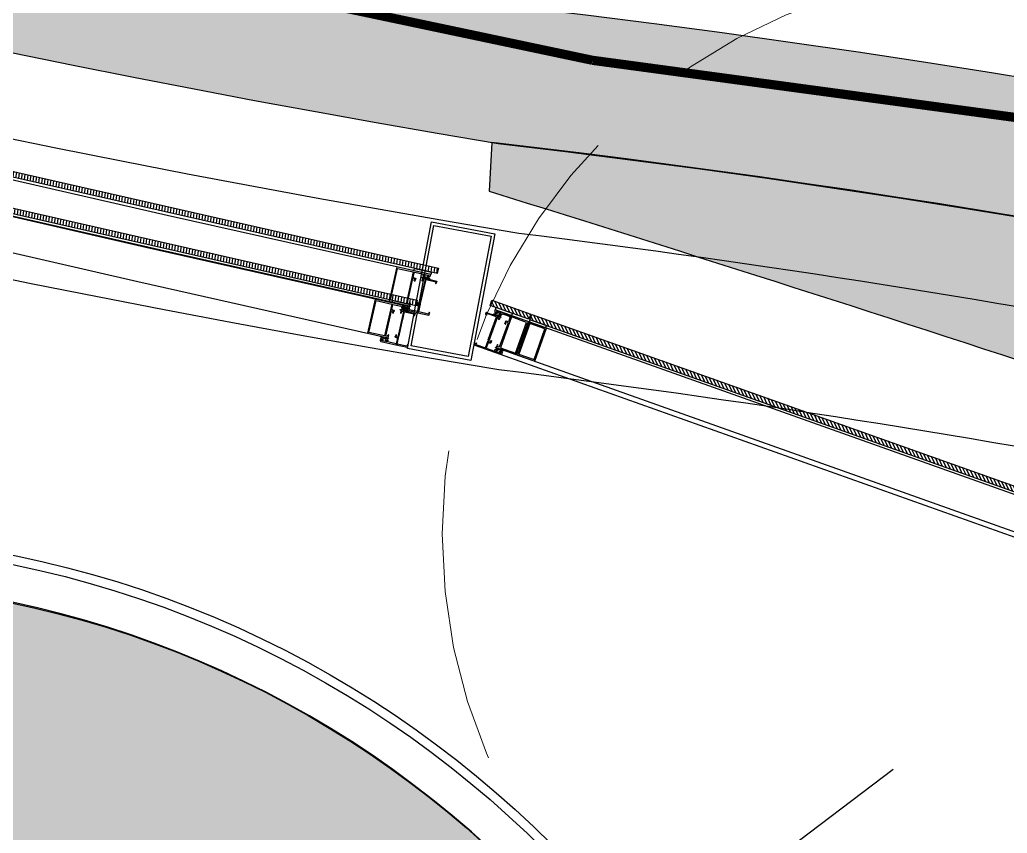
# Model space of a CAD drawing. Header units: millimetres. Extents: x 837300 to 838100, y 1173100 to 1173878.
# Drawn here: x 837878.85 to 837879.922, y 1173325.313 to 1173326.196 of the extents above; entities that cross this region are included whole.
import ezdxf

# ---------------------------------------------------------------- set-up
doc = ezdxf.new("R2010")
doc.units = ezdxf.units.MM
for name, pattern in [('HIDDEN', [0.375, 0.25, -0.125]), ('KCIG-AP-DW-XR-VENTANERIA$0$HIDDEN', [0.375, 0.25, -0.125]), ('OLD-ANT-PLANTAS PROPUESTAS$0$KCIG-XR-ESTRUCTURA$0$PHANTOM2', [1.25, 0.625, -0.125, 0.125, -0.125, 0.125, -0.125])]:
    doc.linetypes.add(name, pattern=pattern)
for name, color, linetype in [('EE-CARPETA 51', 250, 'HIDDEN'), ('INT_REVESTIMIENTO', 1, 'Continuous'), ('KCIG-AP-DW-XR-VENTANERIA$0$A-A PERFIL ESTRUCTURAL VENTANERIA', 1, 'Continuous'), ('OLD-ANT-PLANTAS PROPUESTAS$0$A-BORDE DE LOSA PERFIL IPE', 2, 'Continuous'), ('OLD-ANT-PLANTAS PROPUESTAS$0$A-ESTRUCTURA', 5, 'Continuous'), ('OLD-ANT-PLANTAS PROPUESTAS$0$A-FONDO_250', 250, 'Continuous'), ('OLD-ANT-PLANTAS PROPUESTAS$0$A-FONDO_253', 253, 'Continuous'), ('OLD-ANT-PLANTAS PROPUESTAS$0$KCIG-AP-DW-XR-VENTANERIA$0$A-A BORDILLO', 1, 'Continuous'), ('OLD-ANT-PLANTAS PROPUESTAS$0$KCIG-XR-ESTRUCTURA$0$A-estructura', 5, 'Continuous'), ('OLD-ANT-PLANTAS PROPUESTAS$0$KCIG-XR-ESTRUCTURA$0$A-FONDO_250', 250, 'Continuous'), ('OLD-ANT-PLANTAS PROPUESTAS$0$KCIG-XR-ESTRUCTURA$0$ES-COLUMNA', 6, 'Continuous'), ('OLD-ANT-PLANTAS PROPUESTAS$0$KCIG-XR-ESTRUCTURA$0$G-LINEA DE EJE', 1, 'OLD-ANT-PLANTAS PROPUESTAS$0$KCIG-XR-ESTRUCTURA$0$PHANTOM2')]:
    doc.layers.add(name, color=color, linetype=linetype)
pattern_1 = [(37.10164, (835528.1, 1174906.6355), (-4.213567, 5.571003), [5.08, -1.905]), (127.10164, (835528.1, 1174906.6355), (-5.571003, -4.213567), [5.08, -1.905])]
pattern_2 = [(360, (-849.747, 1687.621), (9e-16, 6.985), [5.08, -1.905]), (90, (-849.747, 1687.621), (-6.985, 9e-16), [5.08, -1.905])]
pattern_3 = [(360, (-849.822, 1688.314), (2e-15, 6.985), [5.08, -1.905]), (90, (-849.822, 1688.314), (-6.985, 2e-15), [5.08, -1.905])]

# ---------------------------------------------------------------- blocks, each defined once
blk = doc.blocks.new('OLD-ANT-PLANTAS PROPUESTAS$0$KCIG-XR-ESTRUCTURA$0$col 2')
at = {"layer": 'OLD-ANT-PLANTAS PROPUESTAS$0$KCIG-XR-ESTRUCTURA$0$A-FONDO_250'}
h = blk.add_hatch(color=256, dxfattribs=at)
h.dxf.hatch_style = 1
edge = h.paths.add_edge_path()
edge.add_arc((-0.0048, 0.0004), 1.1, 180, 360)
edge.add_arc((-0.0048, 0.0004), 1.1, 0, 180)
edge = h.paths.add_edge_path(flags=16)
edge.add_arc((-0.0048, 0.0004), 0.8, 180, 360, ccw=False)
edge.add_arc((-0.0048, 0.0004), 0.8, 0, 180, ccw=False)
at = {"layer": 'OLD-ANT-PLANTAS PROPUESTAS$0$KCIG-XR-ESTRUCTURA$0$ES-COLUMNA'}
blk.add_lwpolyline([(-1.1048, 0.0004, 1), (1.0952, 0.0004, 1)], format="xyb", close=True, dxfattribs=at)
at = {"layer": 'OLD-ANT-PLANTAS PROPUESTAS$0$KCIG-XR-ESTRUCTURA$0$G-LINEA DE EJE', "ltscale": 2}
blk.add_lwpolyline([(-2.771, 0.0004), (2.7614, 0.0004)], dxfattribs=at)
blk = doc.blocks.new('OLD-ANT-PLANTAS PROPUESTAS$0$EST P2')
at = {"layer": 'OLD-ANT-PLANTAS PROPUESTAS$0$KCIG-XR-ESTRUCTURA$0$A-estructura'}
blk.add_blockref('OLD-ANT-PLANTAS PROPUESTAS$0$KCIG-XR-ESTRUCTURA$0$col 2', (2059.2315, -1448.5734), dxfattribs=at)
blk = doc.blocks.new('KCIG-AP-DW-XR-VENTANERIA$0$A-VENT PERFIL EST')
h = blk.add_hatch()
h.set_pattern_fill('ANGLE', color=255, angle=-37.1016)
h.set_pattern_definition(pattern_2)
h.paths.add_polyline_path([(-0.035, 0.14), (0.035, 0.14), (0.035, 0), (-0.035, 0)])
h = blk.add_hatch()
h.set_pattern_fill('ANGLE', color=251, angle=-37.1016)
h.set_pattern_definition(pattern_2)
h.paths.add_polyline_path([(-0.0315, 0.1365), (0.0315, 0.1365), (0.0315, 0.0035), (-0.0315, 0.0035)], flags=16)
h.paths.add_polyline_path([(-0.035, 0.14), (0.035, 0.14), (0.035, 0), (-0.035, 0)])
at = {"layer": 'KCIG-AP-DW-XR-VENTANERIA$0$A-A PERFIL ESTRUCTURAL VENTANERIA'}
for points in [[(-0.035, 0.14), (0.035, 0.14), (0.035, 0), (-0.035, 0)], [(-0.0315, 0.1365), (0.0315, 0.1365), (0.0315, 0.0035), (-0.0315, 0.0035)]]:
    blk.add_lwpolyline(points, close=True, dxfattribs=at)
blk = doc.blocks.new('KCIG-AP-DW-XR-VENTANERIA$0$A-VENT MOD VIDRIO 02')
h = blk.add_hatch()
h.set_pattern_fill('ANGLE', color=255, angle=-37.1016)
h.set_pattern_definition(pattern_3)
edge = h.paths.add_edge_path()
edge.add_line((0.0122, -0.01), (0.0119, -0.0103))
edge.add_line((0.0119, -0.0103), (0.0119, -0.0277))
edge.add_line((0.0119, -0.0277), (0.0122, -0.028))
edge.add_line((0.0122, -0.028), (0.0119, -0.0283))
edge.add_line((0.0119, -0.0283), (0.0119, -0.0369))
edge.add_line((0.0119, -0.0369), (0.001, -0.0369))
edge.add_line((0.001, -0.0369), (0.001, -0.035))
edge.add_line((0.001, -0.035), (0, -0.0357))
edge.add_line((0, -0.0357), (0, -0.0375))
edge.add_arc((0.0005, -0.0375), 0.0005, 180, 270)
edge.add_line((0.0005, -0.038), (0.015, -0.038))
edge.add_arc((0.015, -0.037), 0.001, 270, 360)
edge.add_line((0.016, -0.037), (0.016, -0.0347))
edge.add_line((0.016, -0.0347), (0.015, -0.0353))
edge.add_line((0.015, -0.0353), (0.015, -0.037))
edge.add_line((0.015, -0.037), (0.013, -0.037))
edge.add_line((0.013, -0.037), (0.013, -0.0085))
edge.add_line((0.013, -0.0085), (0.0148, -0.0085))
edge.add_line((0.0148, -0.0085), (0.0148, -0.0103))
edge.add_arc((0.0152, -0.0103), 0.0004, 180, 270)
edge.add_line((0.0152, -0.0107), (0.0154, -0.0107))
edge.add_arc((0.0154, -0.0103), 0.0004, 270, 360)
edge.add_line((0.0158, -0.0103), (0.0158, -0.0085))
edge.add_arc((0.0148, -0.0085), 0.001, 360, 450)
edge.add_line((0.0148, -0.0075), (0.013, -0.0075))
edge.add_line((0.013, -0.0075), (0.013, -0.0011))
edge.add_line((0.013, -0.0011), (0.0225, -0.0011))
edge.add_line((0.0225, -0.0011), (0.0225, -0.0025))
edge.add_arc((0.0235, -0.0025), 0.001, 180, 270)
edge.add_line((0.0235, -0.0035), (0.0251, -0.0035))
edge.add_line((0.0251, -0.0035), (0.0251, -0.0025))
edge.add_line((0.0251, -0.0025), (0.0235, -0.0025))
edge.add_line((0.0235, -0.0025), (0.0235, -0.0011))
edge.add_line((0.0235, -0.0011), (0.0298, -0.0011))
edge.add_line((0.0298, -0.0011), (0.0298, -0.0025))
edge.add_line((0.0298, -0.0025), (0.0281, -0.0025))
edge.add_line((0.0281, -0.0025), (0.0281, -0.0035))
edge.add_line((0.0281, -0.0035), (0.0298, -0.0035))
edge.add_arc((0.0298, -0.0025), 0.001, 270, 360)
edge.add_line((0.0308, -0.0025), (0.0308, -0.001))
edge.add_arc((0.0298, -0.001), 0.001, 0, 90)
edge.add_line((0.0298, 0), (0.0133, 0))
edge.add_line((0.0133, 0), (0.013, -0.0003))
edge.add_line((0.013, -0.0003), (0.0127, 0))
edge.add_line((0.0127, 0), (0.0005, 0))
edge.add_arc((0.0005, -0.0005), 0.0005, 90, 180)
edge.add_line((0, -0.0005), (0, -0.0023))
edge.add_line((0, -0.0023), (0.001, -0.003))
edge.add_line((0.001, -0.003), (0.001, -0.0011))
edge.add_line((0.001, -0.0011), (0.0119, -0.0011))
edge.add_line((0.0119, -0.0011), (0.0119, -0.0097))
edge.add_line((0.0119, -0.0097), (0.0122, -0.01))
h = blk.add_hatch()
h.set_pattern_fill('ANGLE', color=255, angle=-37.1016)
h.set_pattern_definition([(360, (-849.7815, 1686.802), (9e-16, 6.985), [5.08, -1.905]), (90, (-849.7815, 1686.802), (-6.985, 9e-16), [5.08, -1.905])])
h.paths.add_polyline_path([(0.008, -0.0434), (0.027, -0.0434), (0.027, -0.0461), (0.008, -0.0461)])
edge = h.paths.add_edge_path()
edge.add_line((0.0145, -0.0414), (0.0145, -0.0421))
edge.add_line((0.0145, -0.0421), (0.0105, -0.0421))
edge.add_line((0.0105, -0.0421), (0.0105, -0.0414))
edge.add_line((0.0105, -0.0414), (0.0108, -0.0414))
edge.add_arc((0.0106, -0.0406), 0.000773, 288.4465, 410.8489)
edge.add_arc((0.0074, -0.0437), 0.00517, 44.735, 81.8415)
edge.add_arc((0.0082, -0.0383), 0.000248, 90, 256.2568, ccw=False)
edge.add_arc((0.0089, -0.0439), 0.00591, 51.8359, 96.6052, ccw=False)
edge.add_arc((0.0162, -0.0439), 0.00591, 83.3948, 128.1641, ccw=False)
edge.add_arc((0.0168, -0.0383), 0.000248, -76.2569, 90, ccw=False)
edge.add_arc((0.0176, -0.0437), 0.00519, 98.2241, 135.1993)
edge.add_arc((0.0144, -0.0406), 0.000769, 128.6335, 252.0712)
edge.add_line((0.0142, -0.0414), (0.0145, -0.0414))
edge.add_line((0.0145, -0.0414), (0.0142, -0.0414))
edge.add_line((0.0142, -0.0414), (0.0145, -0.0414))
edge = h.paths.add_edge_path()
edge.add_line((0.0246, -0.0018), (0.0246, -0.0011))
edge.add_line((0.0246, -0.0011), (0.0287, -0.0011))
edge.add_line((0.0287, -0.0011), (0.0287, -0.0018))
edge.add_line((0.0287, -0.0018), (0.0283, -0.0018))
edge.add_arc((0.0286, -0.0025), 0.000773, 108.4465, 230.8489)
edge.add_arc((0.0318, 0.0005), 0.00517, 224.735, 261.8415)
edge.add_arc((0.031, -0.0048), 0.000248, -90, 76.2568, ccw=False)
edge.add_arc((0.0303, 0.0008), 0.00591, 231.8359, 276.6051, ccw=False)
edge.add_arc((0.023, 0.0008), 0.00591, 263.3948, 308.1641, ccw=False)
edge.add_arc((0.0223, -0.0048), 0.000248, 103.7432, 270.0001, ccw=False)
edge.add_arc((0.0215, 0.0005), 0.00519, 278.2241, 315.1993)
edge.add_arc((0.0247, -0.0025), 0.000769, 308.6335, 432.0712)
edge.add_line((0.025, -0.0018), (0.0246, -0.0018))
edge.add_line((0.0246, -0.0018), (0.025, -0.0018))
edge.add_line((0.025, -0.0018), (0.0246, -0.0018))
h.paths.add_polyline_path([(0.0473, -0.0434), (0.0663, -0.0434), (0.0663, -0.0461), (0.0473, -0.0461)])
h = blk.add_hatch()
h.set_pattern_fill('ANGLE', color=255, angle=-37.1016)
h.set_pattern_definition(pattern_3)
edge = h.paths.add_edge_path()
edge.add_line((1.1998, -0.0054), (1.1998, -0.0087))
edge.add_line((1.1998, -0.0087), (1.1984, -0.0078))
edge.add_line((1.1984, -0.0078), (1.1984, -0.0067))
edge.add_line((1.1984, -0.0067), (1.1968, -0.0067))
edge.add_line((1.1968, -0.0067), (1.1968, -0.0349))
edge.add_line((1.1968, -0.0349), (1.1986, -0.0349))
edge.add_line((1.1986, -0.0349), (1.1986, -0.0331))
edge.add_arc((1.199, -0.0331), 0.0004, 90, 180, ccw=False)
edge.add_line((1.199, -0.0327), (1.1994, -0.0327))
edge.add_arc((1.1994, -0.0331), 0.0004, 0, 90, ccw=False)
edge.add_line((1.1998, -0.0331), (1.1998, -0.0354))
edge.add_arc((1.199, -0.0354), 0.0008, 270, 360, ccw=False)
edge.add_line((1.199, -0.0362), (1.1968, -0.0362))
edge.add_line((1.1968, -0.0362), (1.1968, -0.0421))
edge.add_line((1.1968, -0.0421), (1.2059, -0.0421))
edge.add_line((1.2059, -0.0421), (1.2071, -0.0402))
edge.add_line((1.2071, -0.0402), (1.2085, -0.0402))
edge.add_line((1.2085, -0.0402), (1.2073, -0.0421))
edge.add_line((1.2073, -0.0421), (1.2134, -0.0421))
edge.add_line((1.2134, -0.0421), (1.2121, -0.0402))
edge.add_line((1.2121, -0.0402), (1.2136, -0.0402))
edge.add_line((1.2136, -0.0402), (1.2148, -0.0421))
edge.add_line((1.2148, -0.0421), (1.2148, -0.0434))
edge.add_line((1.2148, -0.0434), (0.008, -0.0434))
edge.add_line((0.008, -0.0434), (0.008, -0.0421))
edge.add_line((0.008, -0.0421), (0.0093, -0.0402))
edge.add_line((0.0093, -0.0402), (0.0107, -0.0402))
edge.add_line((0.0107, -0.0402), (0.0095, -0.0421))
edge.add_line((0.0095, -0.0421), (0.0156, -0.0421))
edge.add_line((0.0156, -0.0421), (0.0143, -0.0402))
edge.add_line((0.0143, -0.0402), (0.0157, -0.0402))
edge.add_line((0.0157, -0.0402), (0.017, -0.0421))
edge.add_line((0.017, -0.0421), (0.026, -0.0421))
edge.add_line((0.026, -0.0421), (0.026, -0.0362))
edge.add_line((0.026, -0.0362), (0.0238, -0.0362))
edge.add_arc((0.0238, -0.0354), 0.0008, 180, 270, ccw=False)
edge.add_line((0.023, -0.0354), (0.023, -0.0331))
edge.add_arc((0.0234, -0.0331), 0.0004, 90, 180, ccw=False)
edge.add_line((0.0234, -0.0327), (0.0238, -0.0327))
edge.add_arc((0.0238, -0.0331), 0.0004, -0.0001, 89.9999, ccw=False)
edge.add_line((0.0242, -0.0331), (0.0242, -0.0349))
edge.add_line((0.0242, -0.0349), (0.026, -0.0349))
edge.add_line((0.026, -0.0349), (0.026, -0.0067))
edge.add_line((0.026, -0.0067), (0.0244, -0.0067))
edge.add_line((0.0244, -0.0067), (0.0244, -0.0078))
edge.add_line((0.0244, -0.0078), (0.023, -0.0087))
edge.add_line((0.023, -0.0087), (0.023, -0.0054))
edge.add_line((0.023, -0.0054), (1.1998, -0.0054))
h = blk.add_hatch()
h.set_pattern_fill('ANSI31', color=251, scale=0.001, angle=-37.1016)
h.set_pattern_definition([(45, (-849.7815183, 1686.802251), (-0.0022450640303, 0.0022450640303), [])])
h.paths.add_polyline_path([(0.0473, -0.0461), (0.0473, -0.0521), (1.1755, -0.0521), (1.1755, -0.0461)])
h.paths.add_polyline_path([(1.2214, -0.0521), (1.1768, -0.0521), (1.1768, -0.0461), (1.2214, -0.0461)])
h.paths.add_polyline_path([(0.0014, -0.0521), (0.046, -0.0521), (0.046, -0.0461), (0.0014, -0.0461)])
at = {"color": 2}
blk.add_lwpolyline([(0.0122, -0.01), (0.0119, -0.0103), (0.0119, -0.0277), (0.0122, -0.028), (0.0119, -0.0283), (0.0119, -0.0369), (0.001, -0.0369), (0.001, -0.035), (0, -0.0357), (0, -0.0375, 0.414214), (0.0005, -0.038), (0.015, -0.038, 0.414214), (0.016, -0.037), (0.016, -0.0347), (0.015, -0.0353), (0.015, -0.037), (0.013, -0.037), (0.013, -0.0085), (0.0148, -0.0085), (0.0148, -0.0103, 0.414214), (0.0152, -0.0107), (0.0154, -0.0107, 0.414214), (0.0158, -0.0103), (0.0158, -0.0085, 0.414214), (0.0148, -0.0075), (0.013, -0.0075), (0.013, -0.0011), (0.0225, -0.0011), (0.0225, -0.0025, 0.414214), (0.0235, -0.0035), (0.0251, -0.0035), (0.0251, -0.0025), (0.0235, -0.0025), (0.0235, -0.0011), (0.0298, -0.0011), (0.0298, -0.0025), (0.0281, -0.0025), (0.0281, -0.0035), (0.0298, -0.0035, 0.414214), (0.0308, -0.0025), (0.0308, -0.001, 0.414214), (0.0298, 0), (0.0133, 0), (0.013, -0.0003), (0.0127, 0), (0.0005, 0, 0.414214), (0, -0.0005), (0, -0.0023), (0.001, -0.003), (0.001, -0.0011), (0.0119, -0.0011), (0.0119, -0.0097)], format="xyb", close=True, dxfattribs=at)
blk.add_lwpolyline([(1.1998, -0.0054), (1.1998, -0.0087), (1.1984, -0.0078), (1.1984, -0.0067), (1.1968, -0.0067), (1.1968, -0.0349), (1.1986, -0.0349), (1.1986, -0.0331, -0.414213), (1.199, -0.0327), (1.1994, -0.0327, -0.414214), (1.1998, -0.0331), (1.1998, -0.0354, -0.414214), (1.199, -0.0362), (1.1968, -0.0362), (1.1968, -0.0421), (1.2059, -0.0421), (1.2071, -0.0402), (1.2085, -0.0402), (1.2073, -0.0421), (1.2134, -0.0421), (1.2121, -0.0402), (1.2136, -0.0402), (1.2148, -0.0421), (1.2148, -0.0434), (0.008, -0.0434), (0.008, -0.0421), (0.0093, -0.0402), (0.0107, -0.0402), (0.0095, -0.0421), (0.0156, -0.0421), (0.0143, -0.0402), (0.0157, -0.0402), (0.017, -0.0421), (0.026, -0.0421), (0.026, -0.0362), (0.0238, -0.0362, -0.414214), (0.023, -0.0354), (0.023, -0.0331, -0.414214), (0.0234, -0.0327), (0.0238, -0.0327, -0.414213), (0.0242, -0.0331), (0.0242, -0.0349), (0.026, -0.0349), (0.026, -0.0067), (0.0244, -0.0067), (0.0244, -0.0078), (0.023, -0.0087), (0.023, -0.0054), (1.1998, -0.0054)], format="xyb", dxfattribs=at)
at = {"color": 253}
for points in [[(0.0246, -0.0018), (0.0246, -0.0011), (0.0287, -0.0011), (0.0287, -0.0018), (0.0283, -0.0018, 0.591413), (0.0281, -0.0031, 0.163337), (0.031, -0.0046, -0.886725), (0.031, -0.0051, -0.197866), (0.0267, -0.0039, -0.197866), (0.0223, -0.0051, -0.886725), (0.0223, -0.0046, 0.162749), (0.0252, -0.0031, 0.597526), (0.025, -0.0018), (0.0246, -0.0018), (0.025, -0.0018)], [(0.0145, -0.0414), (0.0145, -0.0421), (0.0105, -0.0421), (0.0105, -0.0414), (0.0108, -0.0414, 0.591413), (0.0111, -0.04, 0.163337), (0.0081, -0.0386, -0.886725), (0.0082, -0.0381, -0.197866), (0.0125, -0.0393, -0.197866), (0.0168, -0.0381, -0.886725), (0.0169, -0.0386, 0.162749), (0.014, -0.04, 0.597526), (0.0142, -0.0414), (0.0145, -0.0414), (0.0142, -0.0414)]]:
    blk.add_lwpolyline(points, format="xyb", close=True, dxfattribs=at)
at = {"color": 2}
for points in [[(0.0447, -0.0421), (0.0273, -0.0421), (0.0273, -0.0067), (0.0447, -0.0067)], [(0.0673, -0.0434), (0.0473, -0.0434), (0.0473, -0.0054), (0.0673, -0.0054)], [(0.066, -0.0421), (0.0486, -0.0421), (0.0486, -0.0067), (0.066, -0.0067)]]:
    blk.add_lwpolyline(points, close=True, dxfattribs=at)
blk.add_lwpolyline([(0.046, -0.0434), (0.046, -0.0054)], dxfattribs=at)
at = {"color": 4}
for points in [[(0.0014, -0.0521), (0.046, -0.0521), (0.046, -0.0461), (0.0014, -0.0461)], [(0.0473, -0.0461), (0.0473, -0.0521), (1.1755, -0.0521), (1.1755, -0.0461)]]:
    blk.add_lwpolyline(points, close=True, dxfattribs=at)
at = {"color": 253}
for points in [[(0.008, -0.0434), (0.027, -0.0434), (0.027, -0.0461), (0.008, -0.0461)], [(0.0473, -0.0434), (0.0663, -0.0434), (0.0663, -0.0461), (0.0473, -0.0461)]]:
    blk.add_lwpolyline(points, close=True, dxfattribs=at)
at = {"layer": 'Defpoints'}
blk.add_line((0, 0), (1.2229, 0), dxfattribs=at)
at = {"layer": 'Defpoints', "linetype": 'KCIG-AP-DW-XR-VENTANERIA$0$HIDDEN', "lineweight": 0}
blk.add_circle((0.6114, 0), 0.6114, dxfattribs=at)

msp = doc.modelspace()

# ---------------------------------------------------------------- hatches: boundary and pattern name
at = {"extrusion": (1.57983e-05, -2.58013e-06, 1)}
h = msp.add_hatch(dxfattribs=at)
h.set_pattern_fill('ANSI31', color=251, scale=0.001, angle=-0.0002)
h.set_pattern_definition([(82.10145987, (835528.977533, 1174906.4015798), (-0.0031448786637, 0.000436306304), [])])
h.paths.add_polyline_path([(837878.4584, 1173326.112), (837878.4597, 1173326.1179), (837879.3046, 1173325.9259), (837879.3033, 1173325.9201)])
at = {"extrusion": (1.57956e-05, -2.59651e-06, 1)}
h = msp.add_hatch(dxfattribs=at)
h.set_pattern_fill('ANSI31', color=251, scale=0.001, angle=-0.0596)
h.set_pattern_definition([(82.0420567, (835530.5940165, 1174908.802532), (-0.0031444246195, 0.000439566619), [])])
h.paths.add_polyline_path([(837878.4352, 1173326.0779), (837878.4366, 1173326.0838), (837879.2813, 1173325.891), (837879.2799, 1173325.8851)])
at = {"extrusion": (1.57983e-05, -2.58008e-06, 1)}
h = msp.add_hatch(dxfattribs=at)
h.set_pattern_fill('ANGLE', color=255)
h.set_pattern_definition(pattern_1)
h.paths.add_polyline_path([(837879.2959, 1173325.9184), (837879.2774, 1173325.9226), (837879.278, 1173325.9252), (837879.2965, 1173325.921)])
edge = h.paths.add_edge_path()
edge.add_line((837879.2891, 1173325.9179), (837879.2893, 1173325.9186))
edge.add_line((837879.2893, 1173325.9186), (837879.2932, 1173325.9177))
edge.add_line((837879.2932, 1173325.9177), (837879.2931, 1173325.917))
edge.add_line((837879.2931, 1173325.917), (837879.2928, 1173325.9171))
edge.add_arc((837879.2928, 1173325.9163), 0.000773, 95.7831, 218.1856)
edge.add_arc((837879.2966, 1173325.9186), 0.00517, 212.0717, 249.1782)
edge.add_arc((837879.2947, 1173325.9135), 0.000248, -102.6632, 63.5936, ccw=False)
edge.add_arc((837879.2952, 1173325.9191), 0.00591, 219.1726, 263.9418, ccw=False)
edge.add_arc((837879.2881, 1173325.9207), 0.00591, 250.7315, 295.5008, ccw=False)
edge.add_arc((837879.2862, 1173325.9154), 0.000248, 91.0798, 257.3367, ccw=False)
edge.add_arc((837879.2866, 1173325.9208), 0.00519, 265.5608, 302.536)
edge.add_arc((837879.2891, 1173325.9171), 0.000769, 295.9701, 419.4078)
edge.add_line((837879.2894, 1173325.9178), (837879.2891, 1173325.9179))
edge.add_line((837879.2891, 1173325.9179), (837879.2894, 1173325.9178))
edge.add_line((837879.2894, 1173325.9178), (837879.2891, 1173325.9179))
edge = h.paths.add_edge_path()
edge.add_line((837879.2706, 1173325.8815), (837879.2704, 1173325.8808))
edge.add_line((837879.2704, 1173325.8808), (837879.2665, 1173325.8816))
edge.add_line((837879.2665, 1173325.8816), (837879.2667, 1173325.8824))
edge.add_line((837879.2667, 1173325.8824), (837879.267, 1173325.8823))
edge.add_arc((837879.2669, 1173325.8831), 0.000773, 275.7831, 398.1856)
edge.add_arc((837879.2631, 1173325.8808), 0.00517, 32.0717, 69.1782)
edge.add_arc((837879.2651, 1173325.8859), 0.000248, 77.3367, 243.5936, ccw=False)
edge.add_arc((837879.2645, 1173325.8802), 0.00591, 39.1726, 83.9418, ccw=False)
edge.add_arc((837879.2716, 1173325.8786), 0.00591, 70.7315, 115.5008, ccw=False)
edge.add_arc((837879.2735, 1173325.884), 0.000248, -88.9202, 77.3367, ccw=False)
edge.add_arc((837879.2731, 1173325.8785), 0.00519, 85.5608, 122.536)
edge.add_arc((837879.2707, 1173325.8822), 0.000769, 115.9701, 239.4078)
edge.add_line((837879.2703, 1173325.8816), (837879.2706, 1173325.8815))
edge.add_line((837879.2706, 1173325.8815), (837879.2703, 1173325.8816))
edge.add_line((837879.2703, 1173325.8816), (837879.2706, 1173325.8815))
h = msp.add_hatch(dxfattribs=at)
h.set_pattern_fill('ANGLE', color=255)
h.set_pattern_definition(pattern_1)
edge = h.paths.add_edge_path()
edge.add_line((837879.2845, 1173325.8868), (837879.2848, 1173325.887))
edge.add_line((837879.2848, 1173325.887), (837879.2887, 1173325.904))
edge.add_line((837879.2887, 1173325.904), (837879.2884, 1173325.9043))
edge.add_line((837879.2884, 1173325.9043), (837879.2888, 1173325.9046))
edge.add_line((837879.2888, 1173325.9046), (837879.2907, 1173325.913))
edge.add_line((837879.2907, 1173325.913), (837879.3013, 1173325.9106))
edge.add_line((837879.3013, 1173325.9106), (837879.3009, 1173325.9087))
edge.add_line((837879.3009, 1173325.9087), (837879.3021, 1173325.9092))
edge.add_line((837879.3021, 1173325.9092), (837879.3025, 1173325.9109))
edge.add_arc((837879.302, 1173325.911), 0.0005, 347.3367, 437.3367)
edge.add_line((837879.3021, 1173325.9115), (837879.2879, 1173325.9147))
edge.add_arc((837879.2877, 1173325.9137), 0.001, 77.3367, 167.3367)
edge.add_line((837879.2867, 1173325.9139), (837879.2862, 1173325.9117))
edge.add_line((837879.2862, 1173325.9117), (837879.2873, 1173325.912))
edge.add_line((837879.2873, 1173325.912), (837879.2877, 1173325.9137))
edge.add_line((837879.2877, 1173325.9137), (837879.2897, 1173325.9133))
edge.add_line((837879.2897, 1173325.9133), (837879.2834, 1173325.8855))
edge.add_line((837879.2834, 1173325.8855), (837879.2817, 1173325.8859))
edge.add_line((837879.2817, 1173325.8859), (837879.2821, 1173325.8876))
edge.add_arc((837879.2817, 1173325.8877), 0.0004, 347.3366, 437.3366)
edge.add_line((837879.2818, 1173325.8881), (837879.2816, 1173325.8882))
edge.add_arc((837879.2815, 1173325.8878), 0.0004, 77.3367, 167.3367)
edge.add_line((837879.2811, 1173325.8878), (837879.2807, 1173325.8861))
edge.add_arc((837879.2817, 1173325.8859), 0.001, 167.3366, 257.3366)
edge.add_line((837879.2814, 1173325.8849), (837879.2832, 1173325.8845))
edge.add_line((837879.2832, 1173325.8845), (837879.2818, 1173325.8782))
edge.add_line((837879.2818, 1173325.8782), (837879.2725, 1173325.8803))
edge.add_line((837879.2725, 1173325.8803), (837879.2728, 1173325.8817))
edge.add_arc((837879.2719, 1173325.8819), 0.001, 347.3367, 437.3367)
edge.add_line((837879.2721, 1173325.8829), (837879.2705, 1173325.8833))
edge.add_line((837879.2705, 1173325.8833), (837879.2703, 1173325.8823))
edge.add_line((837879.2703, 1173325.8823), (837879.2719, 1173325.8819))
edge.add_line((837879.2719, 1173325.8819), (837879.2715, 1173325.8805))
edge.add_line((837879.2715, 1173325.8805), (837879.2654, 1173325.8819))
edge.add_line((837879.2654, 1173325.8819), (837879.2657, 1173325.8833))
edge.add_line((837879.2657, 1173325.8833), (837879.2673, 1173325.8829))
edge.add_line((837879.2673, 1173325.8829), (837879.2675, 1173325.8839))
edge.add_line((837879.2675, 1173325.8839), (837879.2659, 1173325.8843))
edge.add_arc((837879.2657, 1173325.8833), 0.001, 77.3367, 167.3367)
edge.add_line((837879.2647, 1173325.8835), (837879.2644, 1173325.8821))
edge.add_arc((837879.2654, 1173325.8818), 0.001, 167.3367, 257.3367)
edge.add_line((837879.2652, 1173325.8809), (837879.2813, 1173325.8773))
edge.add_line((837879.2813, 1173325.8773), (837879.2816, 1173325.8775))
edge.add_line((837879.2816, 1173325.8775), (837879.2819, 1173325.8771))
edge.add_line((837879.2819, 1173325.8771), (837879.2938, 1173325.8744))
edge.add_arc((837879.2939, 1173325.8749), 0.0005, 257.3366, 347.3366)
edge.add_line((837879.2944, 1173325.8748), (837879.2948, 1173325.8766))
edge.add_line((837879.2948, 1173325.8766), (837879.2939, 1173325.8775))
edge.add_line((837879.2939, 1173325.8775), (837879.2935, 1173325.8756))
edge.add_line((837879.2935, 1173325.8756), (837879.2828, 1173325.878))
edge.add_line((837879.2828, 1173325.878), (837879.2847, 1173325.8864))
edge.add_line((837879.2847, 1173325.8864), (837879.2845, 1173325.8868))
at = {"layer": 'OLD-ANT-PLANTAS PROPUESTAS$0$A-FONDO_250'}
h = msp.add_hatch(dxfattribs=at)
h.set_pattern_fill('AR-SAND', color=256, scale=0.0025, angle=-0.0002)
h.set_pattern_definition([(37.499821, (837224.82192, 1174073.10164), (-0.003999696, 0.122353322), [0, -0.09652, 0, -0.10795, 0, -0.1031875]), (7.49982, (837224.82192, 1174073.10164), (0.11238138, 0.179205924), [0, -0.05207, 0, -0.086995, 0, -0.0333375]), (327.499821, (837224.74381, 1174073.10164), (0.197748094, 0.000358678), [0, -0.03175, 0, -0.1143, 0, -0.149225]), (317.49982, (837224.74381, 1174073.10164), (0.190889287, 0.055731734), [0, -0.015875, 0, -0.07493, 0, -0.085725])])
edge = h.paths.add_edge_path()
edge.add_arc((837878.6247, 1173318.3444), 6.4447, 268.41296, 292.31143, ccw=False)
edge.add_arc((837879.2527, 1173323.813), 11.938, 266.1264, 300.92186)
edge.add_arc((837882.6448, 1173318.3316), 5.4934, 299.9493, 341.0484)
edge.add_arc((837882.55, 1173318.462), 5.6261, 340.1061, 393.5595)
edge.add_arc((837878.0491, 1173314.5954), 11.5376, 37.20684, 67.9566)
edge.add_arc((837878.0435, 1173314.6365), 11.5016, 67.85382, 83.41373)
edge.add_line((837879.3627, 1173326.0622), (837879.3596, 1173326.0095))
edge.add_arc((837866.3504, 1173284.2637), 43.7259, 70.87473, 72.69143, ccw=False)
edge.add_arc((837878.7933, 1173318.9359), 6.9021, 39.15365, 74.16654, ccw=False)
edge.add_arc((837878.8027, 1173318.9611), 6.8789, -4.54589, 39.04021, ccw=False)
edge.add_arc((837878.4552, 1173319.1335), 7.2404, 291.1814, 354.31189, ccw=False)
at = {"layer": 'OLD-ANT-PLANTAS PROPUESTAS$0$A-FONDO_253'}
h = msp.add_hatch(color=256, dxfattribs=at)
h.dxf.hatch_style = 1
edge = h.paths.add_edge_path(flags=16)
edge.add_arc((837846.5301, 1173295.9539), 7.5868, 283.24708, 358.05936, ccw=False)
edge.add_arc((837850.9885, 1173281.9328), 7.1719, 112.28617, 191.82687)
edge.add_arc((837834.7347, 1173278.7898), 9.3844, -50.43584, 10.26977, ccw=False)
edge.add_arc((837836.7502, 1173276.3917), 6.2521, 215.49265, 309.32323, ccw=False)
edge.add_arc((837839.3233, 1173278.1782), 9.3844, 124.2365, 215.25171, ccw=False)
edge.add_arc((837831.606, 1173289.3927), 4.2293, 305.1934, 455.5205)
edge.add_arc((837830.0952, 1173303.8802), 10.337, 219.23687, 276.13054, ccw=False)
edge.add_arc((837827.4308, 1173301.6876), 6.8864, 124.75996, 219.12947, ccw=False)
edge.add_arc((837829.3822, 1173298.8418), 10.337, 56.26131, 124.65256, ccw=False)
edge.add_arc((837840.804, 1173317.2321), 11.3224, 239.88657, 421.47065)
edge.add_arc((837858.6597, 1173341.4001), 18.8991, 173.43872, 228.80264, ccw=False)
edge.add_arc((837850.1752, 1173342.3759), 10.3588, 80.76479, 173.43812, ccw=False)
edge.add_arc((837848.8044, 1173333.9463), 18.8991, 8.12746, 80.7642, ccw=False)
edge.add_arc((837881.8451, 1173340.7768), 14.9226, 196.18157, 260.44966)
edge.add_arc((837878.036, 1173314.5823), 11.556, 37.21916, 83.37462, ccw=False)
edge.add_arc((837882.5177, 1173318.45), 5.6597, -57.8326, 33.4794, ccw=False)
edge.add_arc((837879.2428, 1173323.8339), 11.961, 260.10736, 301.71618, ccw=False)
edge.add_arc((837872.6989, 1173296.5677), 16.1206, 73.83152, 104.33831)
edge.add_arc((837874.2834, 1173292.5474), 20.4152, 105.85279, 171.12519)
edge = h.paths.add_edge_path()
edge.add_arc((837846.5301, 1173295.9539), 7.7368, 283.33578, 357.9916, ccw=False)
edge.add_arc((837850.9885, 1173281.9328), 7.0219, 112.38194, 191.84335)
edge.add_arc((837834.7347, 1173278.7898), 9.5344, -50.43773, 10.28213, ccw=False)
edge.add_arc((837836.7502, 1173276.3917), 6.4021, 215.48982, 309.32606, ccw=False)
edge.add_arc((837839.3233, 1173278.1782), 9.5344, 124.24413, 215.2536, ccw=False)
edge.add_arc((837831.606, 1173289.3927), 4.0793, 305.2108, 455.5094)
edge.add_arc((837830.0952, 1173303.8802), 10.487, 219.2361, 276.12613, ccw=False)
edge.add_arc((837827.4308, 1173301.6876), 7.0364, 124.75882, 219.13062, ccw=False)
edge.add_arc((837829.3822, 1173298.8418), 10.487, 56.28743, 124.65333, ccw=False)
edge.add_arc((837840.804, 1173317.2321), 11.1724, 239.91074, 421.55559)
edge.add_arc((837858.6597, 1173341.4001), 19.0491, 173.43872, 228.85298, ccw=False)
edge.add_arc((837850.1752, 1173342.3759), 10.5088, 80.76479, 173.43813, ccw=False)
edge.add_arc((837848.8044, 1173333.9463), 19.0491, 8.15937, 80.7642, ccw=False)
edge.add_arc((837881.8451, 1173340.7768), 14.7726, 196.22235, 260.43489)
edge.add_arc((837878.036, 1173314.5823), 11.706, 37.19528, 83.35576, ccw=False)
edge.add_arc((837882.5177, 1173318.45), 5.8097, -57.83845, 33.52785, ccw=False)
edge.add_arc((837879.2428, 1173323.8339), 12.111, 260.06824, 301.71896, ccw=False)
edge.add_arc((837872.6989, 1173296.5677), 15.9706, 73.80218, 104.33121)
edge.add_arc((837874.2834, 1173292.5474), 20.2652, 105.8584, 171.09967)

# ---------------------------------------------------------------- linework, layer by layer
at = {"color": 4, "extrusion": (1.57983e-05, -2.58013e-06, 1), "elevation": 10.2096}
msp.add_lwpolyline([(837878.4584, 1173326.112), (837878.4597, 1173326.1179), (837879.3046, 1173325.9259), (837879.3033, 1173325.9201)], close=True, dxfattribs=at)
at = {"color": 2, "extrusion": (1.57983e-05, -2.58013e-06, 1), "elevation": 10.2096}
msp.add_lwpolyline([(837879.0019, 1173325.9461), (837879.2733, 1173325.8851), (837879.2741, 1173325.8883), (837879.2725, 1173325.8878), (837879.2723, 1173325.8867), (837879.2707, 1173325.887), (837879.2769, 1173325.9146), (837879.2786, 1173325.9142), (837879.2782, 1173325.9124, 0.414213), (837879.2785, 1173325.9119), (837879.2789, 1173325.9118, 0.414214), (837879.2794, 1173325.9121), (837879.2799, 1173325.9144, 0.414214), (837879.2793, 1173325.9153), (837879.2772, 1173325.9158), (837879.2785, 1173325.9216), (837879.2873, 1173325.9196), (837879.2881, 1173325.9175), (837879.2895, 1173325.9172), (837879.2887, 1173325.9193), (837879.2946, 1173325.918), (837879.293, 1173325.9164), (837879.2944, 1173325.9161), (837879.296, 1173325.9177), (837879.2963, 1173325.9189), (837879.0102, 1173325.9832), (837878.4653, 1173326.1078), (837878.4651, 1173326.1066), (837878.4659, 1173326.1044), (837878.4673, 1173326.1041), (837878.4664, 1173326.1062), (837878.4724, 1173326.1049), (837878.4708, 1173326.1033), (837878.4722, 1173326.103), (837878.4738, 1173326.1045), (837878.4826, 1173326.1026), (837878.4813, 1173326.0968), (837878.4792, 1173326.0973, 0.414214), (837878.4782, 1173326.0967), (837878.4777, 1173326.0944, 0.414214), (837878.478, 1173326.094), (837878.4784, 1173326.0939, 0.414213), (837878.4789, 1173326.0942), (837878.4793, 1173326.0959), (837878.481, 1173326.0955), (837878.4748, 1173326.068), (837878.4733, 1173326.0684), (837878.4735, 1173326.0695), (837878.4724, 1173326.0706), (837878.4716, 1173326.0674), (837879.0019, 1173325.9461)], format="xyb", dxfattribs=at)
at = {"color": 4, "extrusion": (1.57956e-05, -2.59651e-06, 1), "elevation": 10.1881}
msp.add_lwpolyline([(837878.4352, 1173326.0779), (837878.4366, 1173326.0838), (837879.2813, 1173325.891), (837879.2799, 1173325.8851)], close=True, dxfattribs=at)
at = {"color": 2, "extrusion": (1.57956e-05, -2.59651e-06, 1), "elevation": 10.1881}
msp.add_lwpolyline([(837878.9785, 1173325.9114), (837879.2499, 1173325.8502), (837879.2506, 1173325.8534), (837879.2491, 1173325.8529), (837879.2488, 1173325.8517), (837879.2473, 1173325.8521), (837879.2535, 1173325.8796), (837879.2552, 1173325.8792), (837879.2548, 1173325.8775, 0.414213), (837879.2551, 1173325.877), (837879.2555, 1173325.8769, 0.414214), (837879.256, 1173325.8772), (837879.2565, 1173325.8794, 0.414214), (837879.2559, 1173325.8804), (837879.2538, 1173325.8809), (837879.2551, 1173325.8866), (837879.2639, 1173325.8846), (837879.2647, 1173325.8825), (837879.2661, 1173325.8822), (837879.2653, 1173325.8844), (837879.2712, 1173325.883), (837879.2696, 1173325.8814), (837879.271, 1173325.8811), (837879.2726, 1173325.8827), (837879.2729, 1173325.8839), (837878.9869, 1173325.9485), (837878.4421, 1173326.0737), (837878.4419, 1173326.0725), (837878.4427, 1173326.0703), (837878.4441, 1173326.07), (837878.4432, 1173326.0721), (837878.4492, 1173326.0708), (837878.4476, 1173326.0692), (837878.449, 1173326.0688), (837878.4506, 1173326.0704), (837878.4594, 1173326.0684), (837878.4581, 1173326.0627), (837878.456, 1173326.0632, 0.414214), (837878.455, 1173326.0626), (837878.4545, 1173326.0603, 0.414214), (837878.4548, 1173326.0598), (837878.4552, 1173326.0598, 0.414213), (837878.4557, 1173326.0601), (837878.4561, 1173326.0618), (837878.4578, 1173326.0614), (837878.4516, 1173326.0339), (837878.45, 1173326.0343), (837878.4503, 1173326.0354), (837878.4491, 1173326.0365), (837878.4484, 1173326.0333), (837878.9785, 1173325.9114)], format="xyb", dxfattribs=at)
at = {"color": 2, "extrusion": (1.57983e-05, -2.58013e-06, 1), "elevation": 10.2096}
msp.add_lwpolyline([(837879.2592, 1173325.9272), (837879.2509, 1173325.8902)], dxfattribs=at)
msp.add_lwpolyline([(837879.2602, 1173325.9257), (837879.2772, 1173325.9219), (837879.2694, 1173325.8873), (837879.2525, 1173325.8911)], close=True, dxfattribs=at)
at = {"color": 253, "extrusion": (1.57983e-05, -2.58013e-06, 1), "elevation": 10.2096}
msp.add_lwpolyline([(837879.2963, 1173325.9189), (837879.2778, 1173325.9231), (837879.2784, 1173325.9257), (837879.2969, 1173325.9215)], close=True, dxfattribs=at)
at = {"color": 2, "extrusion": (1.57983e-05, -2.58013e-06, 1), "elevation": 10.2096}
msp.add_lwpolyline([(837879.2849, 1173325.8873), (837879.2852, 1173325.8875), (837879.289, 1173325.9045), (837879.2888, 1173325.9048), (837879.2892, 1173325.9051), (837879.2911, 1173325.9135), (837879.3017, 1173325.9111), (837879.3013, 1173325.9092), (837879.3025, 1173325.9097), (837879.3028, 1173325.9114, 0.414214), (837879.3025, 1173325.912), (837879.2883, 1173325.9152, 0.414214), (837879.2871, 1173325.9144), (837879.2866, 1173325.9122), (837879.2877, 1173325.9125), (837879.2881, 1173325.9142), (837879.2901, 1173325.9138), (837879.2838, 1173325.886), (837879.2821, 1173325.8864), (837879.2824, 1173325.8881, 0.414214), (837879.2821, 1173325.8886), (837879.2819, 1173325.8887, 0.414214), (837879.2815, 1173325.8884), (837879.2811, 1173325.8866, 0.414214), (837879.2818, 1173325.8854), (837879.2836, 1173325.885), (837879.2822, 1173325.8787), (837879.2729, 1173325.8808), (837879.2732, 1173325.8822, 0.414214), (837879.2725, 1173325.8834), (837879.2709, 1173325.8838), (837879.2706, 1173325.8828), (837879.2722, 1173325.8824), (837879.2719, 1173325.881), (837879.2658, 1173325.8824), (837879.2661, 1173325.8838), (837879.2677, 1173325.8834), (837879.2679, 1173325.8844), (837879.2663, 1173325.8848, 0.414214), (837879.2651, 1173325.884), (837879.2648, 1173325.8826, 0.414214), (837879.2656, 1173325.8814), (837879.2817, 1173325.8778), (837879.282, 1173325.878), (837879.2822, 1173325.8776), (837879.2941, 1173325.8749, 0.414214), (837879.2947, 1173325.8753), (837879.2951, 1173325.8771), (837879.2943, 1173325.878), (837879.2938, 1173325.8761), (837879.2832, 1173325.8785), (837879.2851, 1173325.8869)], format="xyb", close=True, dxfattribs=at)
at = {"color": 253, "extrusion": (1.57983e-05, -2.58013e-06, 1), "elevation": 10.2096}
for points in [[(837879.2895, 1173325.9184), (837879.2897, 1173325.9191), (837879.2936, 1173325.9182), (837879.2935, 1173325.9175), (837879.2931, 1173325.9176, 0.591413), (837879.2926, 1173325.9163, 0.163337), (837879.2951, 1173325.9142, -0.886725), (837879.295, 1173325.9138, -0.197866), (837879.291, 1173325.9159, -0.197866), (837879.2865, 1173325.9157, -0.886725), (837879.2866, 1173325.9162, 0.162749), (837879.2898, 1173325.917, 0.597526), (837879.2898, 1173325.9183), (837879.2895, 1173325.9184), (837879.2898, 1173325.9183)], [(837879.271, 1173325.882), (837879.2708, 1173325.8813), (837879.2669, 1173325.8821), (837879.267, 1173325.8829), (837879.2674, 1173325.8828, 0.591413), (837879.2679, 1173325.884, 0.163337), (837879.2654, 1173325.8861, -0.886725), (837879.2655, 1173325.8866, -0.197866), (837879.2695, 1173325.8845, -0.197866), (837879.274, 1173325.8847, -0.886725), (837879.2739, 1173325.8842, 0.162749), (837879.2707, 1173325.8834, 0.597526), (837879.2707, 1173325.8821), (837879.271, 1173325.882), (837879.2707, 1173325.8821)]]:
    msp.add_lwpolyline(points, format="xyb", close=True, dxfattribs=at)
at = {"color": 2, "extrusion": (1.57956e-05, -2.59651e-06, 1), "elevation": 10.1881}
msp.add_lwpolyline([(837879.2358, 1173325.8923), (837879.2275, 1173325.8552)], dxfattribs=at)
msp.add_lwpolyline([(837879.2368, 1173325.8907), (837879.2538, 1173325.8869), (837879.246, 1173325.8524), (837879.229, 1173325.8562)], close=True, dxfattribs=at)
at = {"color": 253, "extrusion": (1.57956e-05, -2.59651e-06, 1), "elevation": 10.1881}
msp.add_lwpolyline([(837879.2729, 1173325.8839), (837879.2544, 1173325.8881), (837879.255, 1173325.8908), (837879.2735, 1173325.8866)], close=True, dxfattribs=at)
for points in [[(837879.2661, 1173325.8834), (837879.2663, 1173325.8842), (837879.2702, 1173325.8833), (837879.2701, 1173325.8825), (837879.2697, 1173325.8826, 0.591413), (837879.2692, 1173325.8814, 0.163337), (837879.2718, 1173325.8793, -0.886725), (837879.2716, 1173325.8788, -0.197866), (837879.2676, 1173325.881, -0.197866), (837879.2631, 1173325.8807, -0.886725), (837879.2632, 1173325.8812, 0.162749), (837879.2664, 1173325.882, 0.597526), (837879.2664, 1173325.8834), (837879.2661, 1173325.8834), (837879.2664, 1173325.8834)], [(837879.2476, 1173325.847), (837879.2474, 1173325.8463), (837879.2435, 1173325.8472), (837879.2436, 1173325.8479), (837879.2439, 1173325.8479, 0.591413), (837879.2445, 1173325.8491, 0.163337), (837879.2419, 1173325.8512, -0.886725), (837879.2421, 1173325.8517, -0.197866), (837879.246, 1173325.8495, -0.197866), (837879.2505, 1173325.8498, -0.886725), (837879.2505, 1173325.8493, 0.162749), (837879.2473, 1173325.8485, 0.597526), (837879.2472, 1173325.8471), (837879.2476, 1173325.847), (837879.2472, 1173325.8471)]]:
    msp.add_lwpolyline(points, format="xyb", close=True, dxfattribs=at)
at = {"color": 2, "extrusion": (1.57956e-05, -2.59651e-06, 1), "elevation": 10.1881}
msp.add_lwpolyline([(837879.2614, 1173325.8523), (837879.2618, 1173325.8526), (837879.2656, 1173325.8695), (837879.2654, 1173325.8699), (837879.2658, 1173325.8701), (837879.2677, 1173325.8786), (837879.2783, 1173325.8762), (837879.2779, 1173325.8742), (837879.279, 1173325.8747), (837879.2794, 1173325.8765, 0.414214), (837879.2791, 1173325.8771), (837879.2649, 1173325.8802, 0.414214), (837879.2637, 1173325.8795), (837879.2632, 1173325.8772), (837879.2643, 1173325.8776), (837879.2647, 1173325.8793), (837879.2667, 1173325.8788), (837879.2604, 1173325.851), (837879.2586, 1173325.8514), (837879.259, 1173325.8532, 0.414214), (837879.2587, 1173325.8537), (837879.2585, 1173325.8537, 0.414214), (837879.258, 1173325.8534), (837879.2576, 1173325.8516, 0.414214), (837879.2584, 1173325.8505), (837879.2602, 1173325.8501), (837879.2587, 1173325.8438), (837879.2495, 1173325.8459), (837879.2498, 1173325.8473, 0.414214), (837879.249, 1173325.8485), (837879.2474, 1173325.8488), (837879.2472, 1173325.8479), (837879.2488, 1173325.8475), (837879.2485, 1173325.8461), (837879.2424, 1173325.8475), (837879.2427, 1173325.8489), (837879.2443, 1173325.8485), (837879.2445, 1173325.8495), (837879.2429, 1173325.8499, 0.414214), (837879.2417, 1173325.8491), (837879.2414, 1173325.8476, 0.414214), (837879.2421, 1173325.8464), (837879.2582, 1173325.8428), (837879.2586, 1173325.843), (837879.2588, 1173325.8427), (837879.2707, 1173325.84, 0.414214), (837879.2713, 1173325.8404), (837879.2717, 1173325.8421), (837879.2708, 1173325.843), (837879.2704, 1173325.8411), (837879.2598, 1173325.8435), (837879.2617, 1173325.852)], format="xyb", close=True, dxfattribs=at)
at = {"color": 2, "extrusion": (2.76148e-07, 1.42325e-08, 1)}
msp.add_circle((837878.6184, 1173324.4903, 0.2481), 1.095, dxfattribs=at)
at = {"layer": 'EE-CARPETA 51', "lineweight": 0, "const_width": 0.01}
msp.add_lwpolyline([(837872.7304, 1173329.1383, 0.126094), (837879.4717, 1173326.1515, -1.076714), (837877.1725, 1173311.8939, 0.062926), (837873.2464, 1173312.5264, 0.062926)], format="xyb", dxfattribs=at)
at = {"layer": 'INT_REVESTIMIENTO'}
for radius in [1.15, 1.15, 1.15, 1.14, 1.14, 1.14]:
    msp.add_circle((837878.6146, 1173324.487), radius, dxfattribs=at)
at = {"layer": 'OLD-ANT-PLANTAS PROPUESTAS$0$A-BORDE DE LOSA PERFIL IPE'}
for points in [[(837854.2622, 1173295.6828, -0.33778), (837848.3147, 1173288.4257, 0.361311), (837844.116, 1173280.4916, -0.271319), (837840.8074, 1173271.4394, -0.433963), (837831.5374, 1173272.6749, -0.419383), (837833.9581, 1173286.0598, 0.7694), (837831.2144, 1173293.4531, -0.253457), (837821.9726, 1173297.247, -0.436743), (837823.4192, 1173307.4685, -0.307477), (837835.2027, 1173307.5652, 1.014458), (837846.1254, 1173327.0557, -0.246615), (837839.7353, 1173343.5768, -0.427946), (837851.8618, 1173352.7485, -0.32784), (837867.6607, 1173336.6499, 0.287749), (837879.3904, 1173326.2096, -0.204182), (837887.3607, 1173321.6589, -0.421215), (837885.6102, 1173313.5318, -0.183763), (837877.154, 1173311.9044, 0.134002), (837868.7457, 1173312.0413, 0.292616), (837854.2622, 1173295.6828)], [(837854.1126, 1173295.697, -0.338541), (837848.2687, 1173288.569, 0.361702), (837843.9688, 1173280.4629, -0.271252), (837840.7121, 1173271.5552, -0.433934), (837831.6598, 1173272.7618, -0.419413), (837834.0435, 1173285.9365, 0.769597), (837831.1992, 1173293.6024, -0.253474), (837822.0889, 1173297.3418, -0.436731), (837823.5046, 1173307.3452, -0.307598), (837835.1234, 1173307.4378, 1.01392), (837846.2116, 1173327.1796, -0.246382), (837839.8843, 1173343.5597, -0.427946), (837851.8377, 1173352.6004, -0.327994), (837867.5138, 1173336.6182, 0.288012), (837879.3693, 1173326.0611, -0.204159), (837887.2383, 1173321.5721, -0.420936), (837885.5309, 1173313.6591, -0.183574), (837877.1879, 1173312.0507, 0.133903), (837868.7067, 1173312.1862, 0.292763)]]:
    msp.add_lwpolyline(points, format="xyb", close=True, dxfattribs=at)
at = {"layer": 'OLD-ANT-PLANTAS PROPUESTAS$0$A-FONDO_250'}
msp.add_lwpolyline([(837881.0714, 1173312.3823, -0.104656), (837878.4462, 1173311.9023, 0.153001), (837885.3873, 1173313.5718, 0.181276), (837887.8404, 1173316.5475, 0.237558), (837887.2383, 1173321.5721, 0.134982), (837882.3793, 1173325.2896, 0.067997), (837879.3627, 1173326.0622), (837879.3596, 1173326.0095, -0.007927), (837880.6765, 1173325.5761, -0.153972), (837884.1456, 1173323.2939, -0.192507), (837885.66, 1173318.4159, -0.282644), (837881.0714, 1173312.3823)], format="xyb", close=True, dxfattribs=at)
at = {"layer": 'OLD-ANT-PLANTAS PROPUESTAS$0$KCIG-AP-DW-XR-VENTANERIA$0$A-A BORDILLO'}
for points in [[(837837.2013, 1173306.3991, 0.412981), (837851.6523, 1173313.5797, 0.286245), (837848.8784, 1173325.3558, 0.058052), (837845.7729, 1173327.6785, -0.231654), (837840.5871, 1173341.5413, -0.091594), (837841.5542, 1173345.3543, -0.057709), (837842.863, 1173347.5253, -0.16748), (837847.3229, 1173350.8753, -0.028238), (837849.768, 1173351.515, -0.095083), (837853.6744, 1173351.4092, -0.310306), (837867.2323, 1173337.9039, 0.315386), (837879.3918, 1173325.9639, -0.033337), (837880.9596, 1173325.6623, -0.13511), (837886.1584, 1173321.8904, -0.373744), (837885.8565, 1173314.4926, -0.130113), (837881.0475, 1173311.9718, -0.027753), (837879.7033, 1173311.8408, -0.062658), (837877.2112, 1173312.0525, 0.133985), (837868.6988, 1173312.2021, 0.080389), (837862.771, 1173309.4431, 0.061947)], [(837862.6868, 1173309.5673, -0.080413), (837868.66, 1173312.347, -0.133928), (837877.2479, 1173312.198, 0.062515), (837879.6972, 1173311.9907, 0.02764), (837881.0194, 1173312.1192, 0.12985), (837885.7512, 1173314.5995, 0.37346), (837886.0413, 1173321.7967, 0.134946), (837880.9141, 1173325.5191, 0.033245), (837879.3701, 1173325.8155, -0.315435), (837867.0849, 1173337.8763, 0.310345), (837853.6448, 1173351.2621, 0.095084), (837849.795, 1173351.3674, 0.028207), (837847.369, 1173350.7325, 0.167625), (837842.9846, 1173347.4373, 0.057826), (837841.6906, 1173345.2919, 0.091663), (837840.7366, 1173341.5288, 0.231395), (837845.8606, 1173327.8018, -0.057873), (837848.9832, 1173325.4639, -0.285426), (837851.8066, 1173313.5634, -0.0005), (837851.7944, 1173313.5297, -0.413063), (837837.1505, 1173306.2579, -0.051877)]]:
    msp.add_lwpolyline(points, format="xyb", dxfattribs=at)

# ---------------------------------------------------------------- block references
at = {"extrusion": (-1.1138e-05, -3.13185e-05, -1), "zscale": -1, "rotation": 199.577319208222}
msp.add_blockref('KCIG-AP-DW-XR-VENTANERIA$0$A-VENT MOD VIDRIO 02', (-837879.3439, 1173325.8415, -46.0791), dxfattribs=at)
at = {"layer": 'KCIG-AP-DW-XR-VENTANERIA$0$A-A PERFIL ESTRUCTURAL VENTANERIA', "extrusion": (-0.002046, 0.000530428, 0.999998), "rotation": 349.2773847597325}
msp.add_blockref('KCIG-AP-DW-XR-VENTANERIA$0$A-VENT PERFIL EST', (837877.5512, 1173326.5766, -1092.1236), dxfattribs=at)
at = {"layer": 'OLD-ANT-PLANTAS PROPUESTAS$0$A-ESTRUCTURA', "rotation": 37.10145987090589}
msp.add_blockref('OLD-ANT-PLANTAS PROPUESTAS$0$EST P2', (835362.4199, 1173237.6395), dxfattribs=at)

doc.saveas('drawing.dxf')
